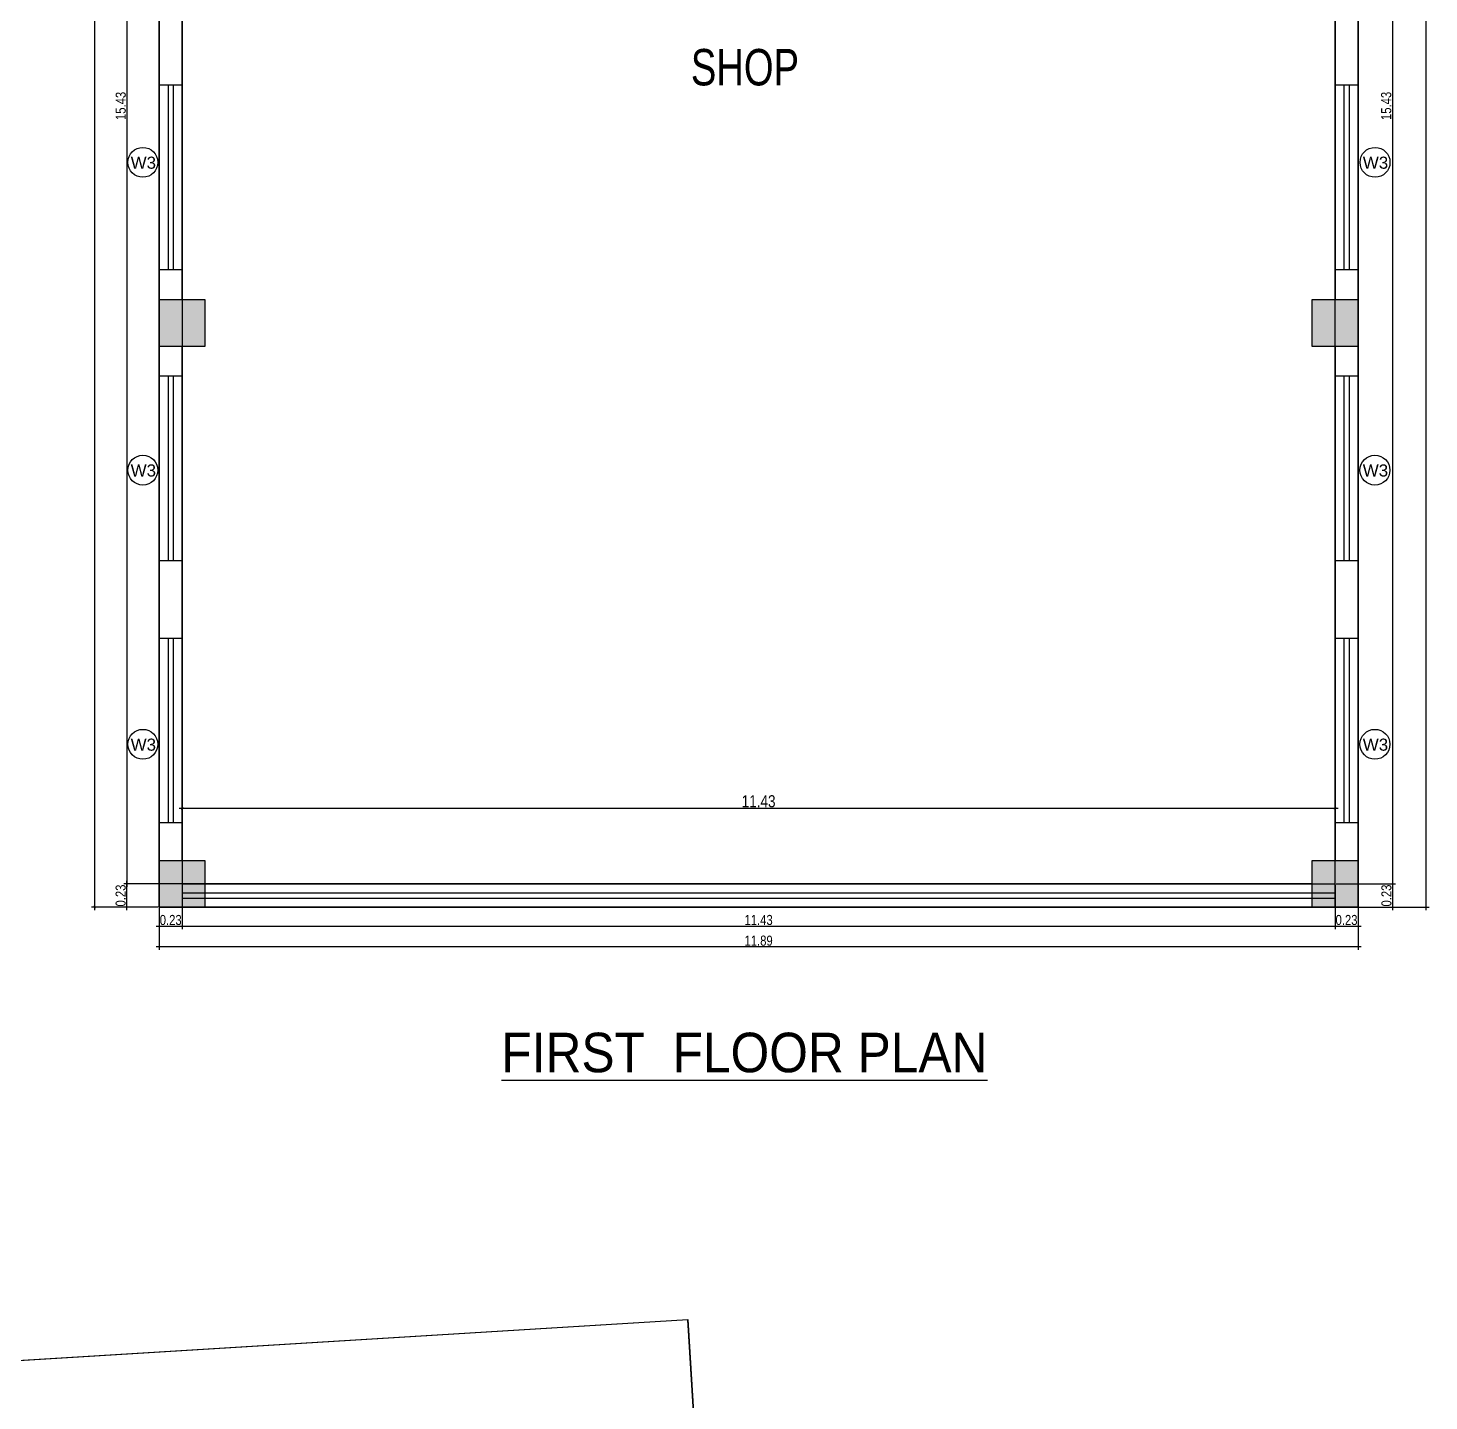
# Model space of a CAD drawing. Header units: metres. Extents: x 13627 to 13863, y 9458 to 9526.
# Drawn here: x 13820.78 to 13834.67, y 9472.21 to 9485.82 of the extents above; entities that cross this region are included whole.
import ezdxf

# ---------------------------------------------------------------- set-up
doc = ezdxf.new("R2010")
doc.units = ezdxf.units.M
doc.header["$LTSCALE"] = 150
doc.header["$PDMODE"] = 35
doc.layers.get('0').update_dxf_attribs({"linetype": 'CONTINUOUS'})
doc.layers.get('DEFPOINTS').update_dxf_attribs({"color": 1, "linetype": 'CONTINUOUS'})
doc.layers.add('AR_WALL', color=7, linetype='CONTINUOUS', lineweight=40)
for name, color, linetype in [('BLK_1_FLR_1_BLT_UP_AREA', 1, 'CONTINUOUS'), ('BLK_1_FLR_1_CARPET_AREA', 32, 'CONTINUOUS'), ('BLK_1_FLR_1_REGULAR_ROOM_1', 2, 'CONTINUOUS'), ('BLK_1_FLR_1_ROOF_AREA', 54, 'CONTINUOUS'), ('BLK_1_LVL_1_BLDG_FOOT_PRINT', 1, 'CONTINUOUS'), ('ROAD_WIDTH', 1, 'CONTINUOUS'), ('TEXT', 7, 'CONTINUOUS')]:
    doc.layers.add(name, color=color, linetype=linetype)
doc.styles.add('Arial', font='arial.ttf', dxfattribs={"width": 0.8})
doc.styles.add('Int gokilan', font='arial.ttf', dxfattribs={"height": 12})
doc.styles.add('ROMANT', font='sanss___.ttf', dxfattribs={"width": 0.95})
doc.styles.add('style3', font='arial.ttf', dxfattribs={"width": 0.9})
doc.dimstyles.get("Standard").update_dxf_attribs({"dimtxt": 0.1, "dimasz": 0.1, "dimexe": 0.03, "dimexo": 0.01, "dimgap": 0.01, "dimtad": 1, "dimzin": 3, "dimdsep": 46, "dimtxsty": 'Arial', "dimblk": 'ARCHTICK', "dimcen": 0.0625, "dimdle": 0.03, "dimclrd": 256, "dimclre": 9, "dimclrt": 256, "dimadec": 0, "dimazin": 0, "dimtfac": 0.6, "dimtofl": 0, "dimtmove": 1, "dimatfit": 3, "dimldrblk": 'OPEN90', "dimfxl": 0, "dimtolj": 1, "dimtzin": 0, "dimlwd": -1, "dimlwe": -1, "dimarcsym": 0})

# ---------------------------------------------------------------- blocks, each defined once
blk = doc.blocks.new('gf')
blk.add_lwpolyline([(-24.789, -1.518), (5.155, 0.316), (5.888, -11.662), (-24.056, -13.495)], close=True)
blk = doc.blocks.new('_ArchTick')
at = {"color": 0, "linetype": 'ByBlock', "const_width": 0.00381}
blk.add_lwpolyline([(-0.0127, -0.0127), (0.0127, 0.0127)], dxfattribs=at)
blk = doc.blocks.new('*D271')
blk.add_line((153.45, 6.823), (141.96, 6.823))
at = {"color": 9}
for p, q in [((141.99, 6.772), (141.99, 6.853)), ((153.42, 6.772), (153.42, 6.853))]:
    blk.add_line(p, q, dxfattribs=at)
at = {"layer": 'DEFPOINTS', "color": 0}
for p in [(141.99, 6.823), (141.99, 6.762), (153.42, 6.762)]:
    blk.add_point(p, dxfattribs=at)
at = {"rotation": 180}
blk.add_blockref('_ArchTick', (141.99, 6.823), dxfattribs=at)
blk.add_blockref('_ArchTick', (153.42, 6.823))
at = {"insert": (147.705, 6.895), "char_height": 0.12, "attachment_point": 5, "style": 'Arial'}
blk.add_mtext('\\A1;11.43', dxfattribs=at)
blk = doc.blocks.new('_Open90')
at = {"layer": 'AR_WALL', "color": 0, "lineweight": -2}
for p, q in [((0, 0), (-0.0254, 0)), ((-0.0127, 0.0127), (0, 0)), ((0, 0), (-0.0127, -0.0127))]:
    blk.add_line(p, q, dxfattribs=at)
blk = doc.blocks.new('*D272')
at = {"color": 9}
for p, q in [((141.751, 25.431), (141.092, 25.431)), ((141.751, 5.847), (141.092, 5.847))]:
    blk.add_line(p, q, dxfattribs=at)
blk.add_line((141.122, 25.461), (141.122, 5.817))
at = {"layer": 'DEFPOINTS', "color": 0}
for p in [(141.761, 25.431), (141.122, 5.847), (141.761, 5.847)]:
    blk.add_point(p, dxfattribs=at)
for p, rotation in [((141.122, 25.431), 90), ((141.122, 5.847), 270)]:
    blk.add_blockref('_ArchTick', p, dxfattribs=dict(rotation=rotation))
at = {"insert": (141.061, 15.639), "char_height": 0.1, "attachment_point": 5, "rotation": 90, "style": 'Arial'}
blk.add_mtext('\\A1;19.58', dxfattribs=at)
blk = doc.blocks.new('*D276')
at = {"color": 9}
for p, q in [((153.658, 25.431), (154.352, 25.431)), ((153.658, 5.847), (154.352, 5.847))]:
    blk.add_line(p, q, dxfattribs=at)
blk.add_line((154.322, 25.461), (154.322, 5.817))
at = {"layer": 'DEFPOINTS', "color": 0}
for p in [(153.648, 25.431), (153.648, 5.847), (154.322, 5.847)]:
    blk.add_point(p, dxfattribs=at)
at = {"xscale": 0.1, "yscale": 0.1, "zscale": 0.1}
for p, rotation in [((154.322, 25.431), 90), ((154.322, 5.847), 270)]:
    blk.add_blockref('_ArchTick', p, dxfattribs=dict(at, rotation=rotation))
at = {"insert": (154.26, 15.639), "char_height": 0.1, "attachment_point": 5, "rotation": 90, "style": 'Arial'}
blk.add_mtext('\\A1;19.58', dxfattribs=at)
blk = doc.blocks.new('*D277')
at = {"color": 9}
for p, q in [((141.761, 5.837), (141.761, 5.421)), ((153.648, 5.837), (153.648, 5.421))]:
    blk.add_line(p, q, dxfattribs=at)
blk.add_line((153.678, 5.451), (141.731, 5.451))
at = {"layer": 'DEFPOINTS', "color": 0}
for p in [(141.761, 5.847), (153.648, 5.847), (141.761, 5.451)]:
    blk.add_point(p, dxfattribs=at)
at = {"xscale": 0.1, "yscale": 0.1, "zscale": 0.1, "rotation": 180}
blk.add_blockref('_ArchTick', (141.761, 5.451), dxfattribs=at)
at = {"xscale": 0.1, "yscale": 0.1, "zscale": 0.1}
blk.add_blockref('_ArchTick', (153.648, 5.451), dxfattribs=at)
at = {"insert": (147.705, 5.513), "char_height": 0.1, "attachment_point": 5, "style": 'Arial'}
blk.add_mtext('\\A1;11.89', dxfattribs=at)
blk = doc.blocks.new('*D293')
blk.add_line((141.442, 21.537), (141.442, 6.046))
at = {"color": 9}
for p, q in [((141.741, 21.507), (141.412, 21.507)), ((142.208, 6.076), (141.412, 6.076))]:
    blk.add_line(p, q, dxfattribs=at)
at = {"layer": 'DEFPOINTS', "color": 0}
for p in [(141.751, 21.507), (141.442, 6.076), (142.218, 6.076)]:
    blk.add_point(p, dxfattribs=at)
at = {"xscale": 0.1, "yscale": 0.1, "zscale": 0.1}
for p, rotation in [((141.442, 21.507), 90), ((141.442, 6.076), 270)]:
    blk.add_blockref('_ArchTick', p, dxfattribs=dict(at, rotation=rotation))
at = {"insert": (141.381, 13.791), "char_height": 0.1, "attachment_point": 5, "rotation": 90, "style": 'Arial'}
blk.add_mtext('\\A1;15.43', dxfattribs=at)
blk = doc.blocks.new('*D294')
at = {"color": 9}
for p, q in [((141.751, 6.076), (141.411, 6.076)), ((141.751, 5.847), (141.411, 5.847))]:
    blk.add_line(p, q, dxfattribs=at)
blk.add_line((141.441, 5.817), (141.441, 6.106))
at = {"layer": 'DEFPOINTS', "color": 0}
for p in [(141.441, 6.076), (141.761, 6.076), (141.761, 5.847)]:
    blk.add_point(p, dxfattribs=at)
at = {"xscale": 0.1, "yscale": 0.1, "zscale": 0.1}
for p, rotation in [((141.441, 6.076), 90), ((141.441, 5.847), 270)]:
    blk.add_blockref('_ArchTick', p, dxfattribs=dict(at, rotation=rotation))
at = {"insert": (141.38, 5.961), "char_height": 0.1, "attachment_point": 5, "rotation": 90, "style": 'Arial'}
blk.add_mtext('\\A1;0.23', dxfattribs=at)
blk = doc.blocks.new('*D295')
at = {"color": 9}
for p, q in [((141.99, 6.066), (141.99, 5.627)), ((141.761, 5.827), (141.761, 5.627))]:
    blk.add_line(p, q, dxfattribs=at)
blk.add_line((141.731, 5.657), (142.02, 5.657))
at = {"layer": 'DEFPOINTS', "color": 0}
for p in [(141.99, 6.076), (141.761, 5.837), (141.99, 5.657)]:
    blk.add_point(p, dxfattribs=at)
at = {"xscale": 0.1, "yscale": 0.1, "zscale": 0.1, "rotation": 180}
blk.add_blockref('_ArchTick', (141.761, 5.657), dxfattribs=at)
at = {"xscale": 0.1, "yscale": 0.1, "zscale": 0.1}
blk.add_blockref('_ArchTick', (141.99, 5.657), dxfattribs=at)
at = {"insert": (141.876, 5.718), "char_height": 0.1, "attachment_point": 5, "style": 'Arial'}
blk.add_mtext('\\A1;0.23', dxfattribs=at)
blk = doc.blocks.new('*D296')
at = {"color": 9}
for p, q in [((141.99, 5.836), (141.99, 5.627)), ((153.42, 5.836), (153.42, 5.627))]:
    blk.add_line(p, q, dxfattribs=at)
blk.add_line((141.96, 5.657), (153.45, 5.657))
at = {"layer": 'DEFPOINTS', "color": 0}
for p in [(141.99, 5.846), (153.42, 5.846), (153.42, 5.657)]:
    blk.add_point(p, dxfattribs=at)
at = {"xscale": 0.1, "yscale": 0.1, "zscale": 0.1, "rotation": 180}
blk.add_blockref('_ArchTick', (141.99, 5.657), dxfattribs=at)
at = {"xscale": 0.1, "yscale": 0.1, "zscale": 0.1}
blk.add_blockref('_ArchTick', (153.42, 5.657), dxfattribs=at)
at = {"insert": (147.705, 5.718), "char_height": 0.1, "attachment_point": 5, "style": 'Arial'}
blk.add_mtext('\\A1;11.43', dxfattribs=at)
blk = doc.blocks.new('*D297')
at = {"color": 9}
for p, q in [((153.42, 6.066), (153.42, 5.627)), ((153.648, 6.066), (153.648, 5.627))]:
    blk.add_line(p, q, dxfattribs=at)
blk.add_line((153.39, 5.657), (153.678, 5.657))
at = {"layer": 'DEFPOINTS', "color": 0}
for p in [(153.42, 6.076), (153.648, 6.076), (153.648, 5.657)]:
    blk.add_point(p, dxfattribs=at)
at = {"xscale": 0.1, "yscale": 0.1, "zscale": 0.1, "rotation": 180}
blk.add_blockref('_ArchTick', (153.42, 5.657), dxfattribs=at)
at = {"xscale": 0.1, "yscale": 0.1, "zscale": 0.1}
blk.add_blockref('_ArchTick', (153.648, 5.657), dxfattribs=at)
at = {"insert": (153.534, 5.718), "char_height": 0.1, "attachment_point": 5, "style": 'Arial'}
blk.add_mtext('\\A1;0.23', dxfattribs=at)
blk = doc.blocks.new('*D303')
blk.add_line((153.989, 21.537), (153.989, 6.046))
at = {"color": 9}
for p, q in [((153.43, 21.507), (154.019, 21.507)), ((153.43, 6.076), (154.019, 6.076))]:
    blk.add_line(p, q, dxfattribs=at)
at = {"layer": 'DEFPOINTS', "color": 0}
for p in [(153.42, 21.507), (153.42, 6.076), (153.989, 6.076)]:
    blk.add_point(p, dxfattribs=at)
at = {"xscale": 0.1, "yscale": 0.1, "zscale": 0.1}
for p, rotation in [((153.989, 21.507), 90), ((153.989, 6.076), 270)]:
    blk.add_blockref('_ArchTick', p, dxfattribs=dict(at, rotation=rotation))
at = {"insert": (153.928, 13.791), "char_height": 0.1, "attachment_point": 5, "rotation": 90, "style": 'Arial'}
blk.add_mtext('\\A1;15.43', dxfattribs=at)
blk = doc.blocks.new('*D304')
at = {"color": 9}
for p, q in [((153.43, 6.076), (154.021, 6.076)), ((153.43, 5.847), (154.021, 5.847))]:
    blk.add_line(p, q, dxfattribs=at)
blk.add_line((153.991, 6.106), (153.991, 5.817))
at = {"layer": 'DEFPOINTS', "color": 0}
for p in [(153.42, 6.076), (153.42, 5.847), (153.991, 5.847)]:
    blk.add_point(p, dxfattribs=at)
at = {"xscale": 0.1, "yscale": 0.1, "zscale": 0.1}
for p, rotation in [((153.991, 6.076), 90), ((153.991, 5.847), 270)]:
    blk.add_blockref('_ArchTick', p, dxfattribs=dict(at, rotation=rotation))
at = {"insert": (153.93, 5.961), "char_height": 0.1, "attachment_point": 5, "rotation": 90, "style": 'Arial'}
blk.add_mtext('\\A1;0.23', dxfattribs=at)
blk = doc.blocks.new('ff')
for points in [[(141.7613, 11.4097), (142.2185, 11.4097), (142.2185, 11.8669), (141.7613, 11.8669)], [(153.1913, 11.4097), (153.6485, 11.4097), (153.6485, 11.8669), (153.1913, 11.8669)], [(141.7613, 5.8471), (142.2185, 5.8471), (142.2185, 6.3043), (141.7613, 6.3043)], [(153.1913, 5.8471), (153.6485, 5.8471), (153.6485, 6.3043), (153.1913, 6.3043)]]:
    blk.add_hatch(color=256).paths.add_polyline_path(points)
for p, q in [((141.7613, 22.4051), (141.7613, 5.8471)), ((153.6485, 5.8471), (153.6485, 22.3051)), ((141.9899, 21.5069), (141.9899, 5.8471)), ((153.4199, 5.8471), (153.4199, 21.5069)), ((141.9899, 13.9969), (141.7613, 13.9969)), ((153.6485, 13.9969), (153.4199, 13.9969)), ((141.9899, 12.1669), (141.7613, 12.1669)), ((153.6485, 12.1669), (153.4199, 12.1669)), ((141.9899, 11.1097), (141.7613, 11.1097)), ((153.6485, 11.1097), (153.4199, 11.1097)), ((141.9899, 9.2797), (141.7613, 9.2797)), ((153.6485, 9.2797), (153.4199, 9.2797)), ((141.9899, 8.5105), (141.7613, 8.5105)), ((153.6485, 8.5105), (153.4199, 8.5105)), ((141.9899, 6.6805), (141.7613, 6.6805)), ((153.6485, 6.6805), (153.4199, 6.6805)), ((141.9899, 5.8471), (141.7613, 5.8471)), ((141.9899, 5.8471), (141.7613, 5.8471)), ((153.4199, 5.8471), (153.6485, 5.8471)), ((153.4199, 5.8471), (153.6485, 5.8471)), ((153.6485, 5.8471), (153.6485, 5.8471)), ((153.6485, 5.8471), (153.6485, 5.8471)), ((153.6485, 5.8471), (153.6485, 5.8471)), ((153.6485, 5.8471), (153.6485, 5.8471)), ((153.6485, 5.8471), (153.6485, 5.8471)), ((153.6485, 5.8471), (153.6485, 5.8471)), ((153.6485, 5.8471), (153.6485, 5.8471)), ((153.6485, 5.8471), (153.6485, 5.8471))]:
    blk.add_line(p, q)
at = {"ltscale": 0.25}
for p, q in [((141.8502, 13.9969), (141.8502, 12.1669)), ((141.901, 13.9969), (141.901, 12.1669)), ((153.5088, 13.9969), (153.5088, 12.1669)), ((153.5596, 13.9969), (153.5596, 12.1669)), ((141.8502, 11.1097), (141.8502, 9.2797)), ((141.901, 11.1097), (141.901, 9.2797)), ((153.5088, 11.1097), (153.5088, 9.2797)), ((153.5596, 11.1097), (153.5596, 9.2797)), ((141.8502, 8.5105), (141.8502, 6.6805)), ((141.901, 8.5105), (141.901, 6.6805)), ((153.5088, 8.5105), (153.5088, 6.6805)), ((153.5596, 8.5105), (153.5596, 6.6805)), ((141.9899, 6.0757), (153.4199, 6.0757)), ((141.9899, 5.9868), (153.4199, 5.9868)), ((141.9899, 5.936), (153.4199, 5.936)), ((141.9899, 5.8471), (153.4199, 5.8471))]:
    blk.add_line(p, q, dxfattribs=at)
for points in [[(141.7613, 11.4097), (142.2185, 11.4097), (142.2185, 11.8669), (141.7613, 11.8669)], [(153.1913, 11.4097), (153.6485, 11.4097), (153.6485, 11.8669), (153.1913, 11.8669)], [(141.7613, 5.8471), (142.2185, 5.8471), (142.2185, 6.3043), (141.7613, 6.3043)], [(153.1913, 5.8471), (153.6485, 5.8471), (153.6485, 6.3043), (153.1913, 6.3043)]]:
    blk.add_lwpolyline(points, close=True)
for centre in [(141.6, 13.2316), (153.8166, 13.2316), (141.6, 10.1796), (153.8159, 10.1796), (141.6, 7.4607), (153.8159, 7.4607)]:
    blk.add_circle(centre, 0.1483)
at = {"lineweight": -3, "ltscale": 0.05, "style": 'ROMANT', "width": 0.75}
blk.add_text('SHOP', height=0.36127, dxfattribs=at).set_placement((147.0332, 13.9944))
at = {"style": 'Int gokilan'}
for p in [(141.4792, 13.1681), (153.6958, 13.1681), (141.4792, 10.1162), (153.6951, 10.1162), (141.4792, 7.3973), (153.6951, 7.3973)]:
    blk.add_text('W3', height=0.12, dxfattribs=at).set_placement(p)
dim = blk.add_linear_dim(base=(141.1222, 5.8471), p1=(141.7613, 25.4305), p2=(141.7613, 5.8471), angle=90, dimstyle='Standard', override={"dimasz": 1})
dim.commit()
dim.dimension.update_dxf_attribs({"geometry": '*D272', "text_midpoint": (141.0611, 15.6388)})
dim = blk.add_linear_dim(base=(154.3216, 5.8471), p1=(153.6485, 25.4305), p2=(153.6485, 5.8471), angle=90, dimstyle='Standard')
dim.commit()
dim.dimension.update_dxf_attribs({"geometry": '*D276', "text_midpoint": (154.2605, 15.6388)})
at = {"color": 2}
for base, p1, p2, picture, middle in [((141.4423, 6.0757), (141.7513, 21.5069), (142.2185, 6.0757), '*D293', (141.3812, 13.7913)), ((153.9895, 6.0757), (153.4199, 21.5069), (153.4199, 6.0757), '*D303', (153.9284, 13.7913)), ((141.441, 6.0757), (141.7613, 5.8471), (141.7613, 6.0757), '*D294', (141.3799, 5.9614)), ((153.9908, 5.8471), (153.4199, 6.0757), (153.4199, 5.8471), '*D304', (153.9297, 5.9614))]:
    dim = blk.add_linear_dim(base=base, p1=p1, p2=p2, angle=90, dimstyle='Standard', dxfattribs=at)
    dim.commit()
    dim.dimension.update_dxf_attribs({"geometry": picture, "text_midpoint": middle})
dim = blk.add_linear_dim(base=(141.9899, 6.8233), p1=(153.4199, 6.7617), p2=(141.9899, 6.7617), dimstyle='Standard', override={"dimtxt": 0.12, "dimasz": 1})
dim.commit()
dim.dimension.update_dxf_attribs({"geometry": '*D271', "text_midpoint": (147.7049, 6.8946)})
for base, p1, p2, picture, middle in [((141.9899, 5.6571), (141.7613, 5.8371), (141.9899, 6.0757), '*D295', (141.8756, 5.7182)), ((153.6485, 5.6571), (153.4199, 6.0757), (153.6485, 6.0757), '*D297', (153.5342, 5.7182)), ((153.4199, 5.6571), (141.9899, 5.8464), (153.4199, 5.8464), '*D296', (147.7049, 5.7182))]:
    dim = blk.add_linear_dim(base=base, p1=p1, p2=p2, dimstyle='Standard', dxfattribs=at)
    dim.commit()
    dim.dimension.update_dxf_attribs({"geometry": picture, "text_midpoint": middle})
dim = blk.add_linear_dim(base=(141.7613, 5.4515), p1=(153.6485, 5.8471), p2=(141.7613, 5.8471), dimstyle='Standard')
dim.commit()
dim.dimension.update_dxf_attribs({"geometry": '*D277', "text_midpoint": (147.7049, 5.5125)})

msp = doc.modelspace()

# ---------------------------------------------------------------- linework, layer by layer
at = {"layer": 'BLK_1_FLR_1_BLT_UP_AREA', "color": 13}
msp.add_lwpolyline([(13822.08, 9496.6882), (13833.9672, 9496.6882), (13833.9672, 9477.1048), (13822.08, 9477.1048)], close=True, dxfattribs=at)
at = {"layer": 'BLK_1_FLR_1_CARPET_AREA', "color": 32}
msp.add_lwpolyline([(13833.7386, 9488.1538), (13833.7386, 9483.1246), (13833.51, 9483.1246), (13833.51, 9482.6674), (13833.7386, 9482.6674), (13833.7386, 9477.562), (13833.51, 9477.562), (13833.51, 9477.3334), (13822.5372, 9477.3334), (13822.5372, 9477.562), (13822.3086, 9477.562), (13822.3086, 9482.6674), (13822.5372, 9482.6674), (13822.5372, 9483.1246), (13822.3086, 9483.1246), (13822.3086, 9488.1538)], dxfattribs=at)
at = {"layer": 'BLK_1_FLR_1_REGULAR_ROOM_1', "color": 2}
msp.add_lwpolyline([(13833.7386, 9491.0119), (13822.3086, 9491.0119), (13822.3086, 9477.3334), (13833.7386, 9477.3334)], close=True, dxfattribs=at)
at = {"layer": 'BLK_1_FLR_1_ROOF_AREA'}
msp.add_lwpolyline([(13833.9672, 9496.6882), (13822.08, 9496.6882), (13822.08, 9477.1048), (13833.9672, 9477.1048), (13833.9672, 9496.6882)], close=True, dxfattribs=at)
at = {"layer": 'BLK_1_LVL_1_BLDG_FOOT_PRINT'}
msp.add_lwpolyline([(13833.9672, 9496.6882), (13822.08, 9496.6882), (13822.08, 9477.1048), (13833.9672, 9477.1048), (13833.9672, 9496.6882)], close=True, dxfattribs=at)
at = {"layer": 'ROAD_WIDTH'}
msp.add_lwpolyline([(13827.3216, 9473.0128), (13797.3777, 9471.1792), (13798.1111, 9459.2017), (13828.055, 9461.0352), (13827.3216, 9473.0128)], close=True, dxfattribs=at)

# ---------------------------------------------------------------- block references
for name, p in [('gf', (13822.1667, 9472.6971)), ('ff', (13680.3187, 9471.2577))]:
    msp.add_blockref(name, p)

# ---------------------------------------------------------------- texts
at = {"layer": 'TEXT', "color": 7, "insert": (13825.4729, 9475.8584), "char_height": 0.392067, "width": 6.145945, "attachment_point": 1, "style": 'style3'}
msp.add_mtext('{\\LFIRST \\fArial|b0|i0|c238|p34; FLOOR PLAN}', dxfattribs=at)

doc.saveas('drawing.dxf')
